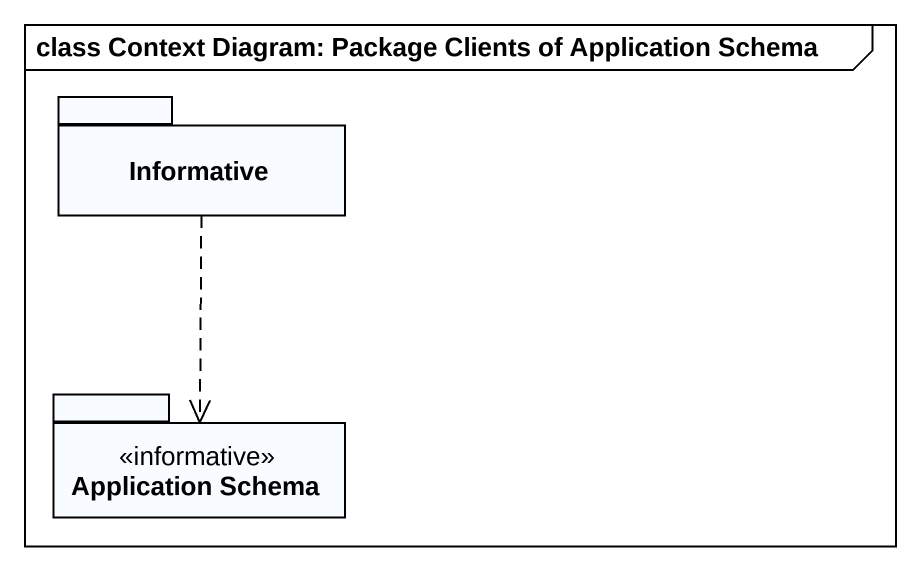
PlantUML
@startuml
mainframe class Context Diagram: Package Clients of Application Schema
package Informative {
}
package "Application Schema" as Application_Schema <<informative>> {
}
Informative ..> Application_Schema
@enduml
